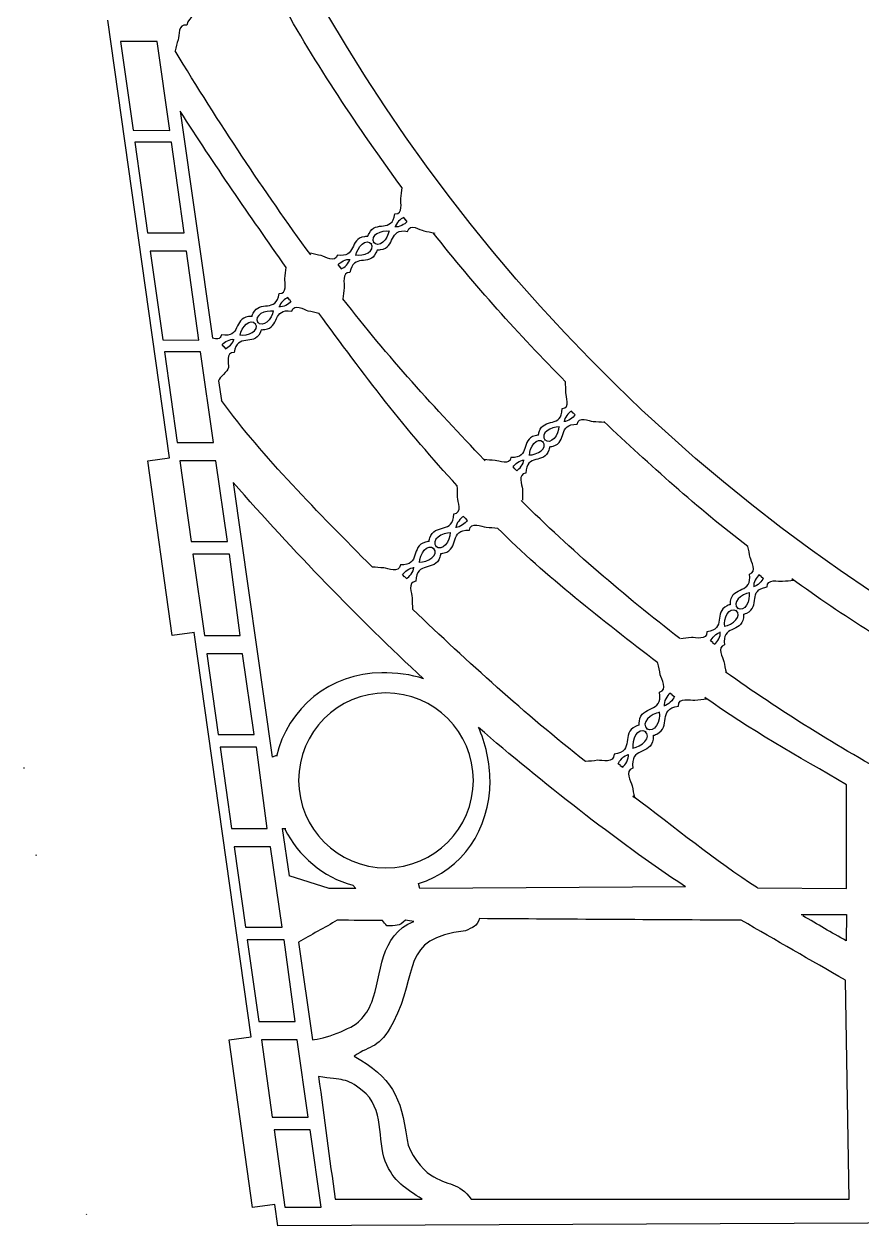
# Model space of a CAD drawing. Extents: x -302 to 129, y -132 to 148.
# Drawn here: x -295 to -182.3, y -131.9 to 29.6 of the extents above; entities that cross this region are included whole.
import ezdxf

# ---------------------------------------------------------------- set-up
doc = ezdxf.new("R2010")
doc.units = 0
doc.header["$MEASUREMENT"] = 0
doc.layers.add('LAYER_1', color=7, linetype='CONTINUOUS')

msp = doc.modelspace()

# ---------------------------------------------------------------- linework, layer by layer
at = {"layer": 'LAYER_1', "color": 1}
for points in [[(-91.2416, -82.9919), (-204.0286, -61.5437), (-280.3678, 30.7033), (-286.08, 138.3037)], [(-279.5329, 98.7736), (-166.7459, 77.3254), (-90.4067, -14.9216), (-84.6945, -122.522)], [(-244.1816, 7.6361), (-250.0196, 15.6643), (-255.8034, 24.1813), (-260.6028, 32.9531)], [(-275.462, -28.6891), (-275.462, -28.6891), (-283.7638, 30.1459), (-283.7638, 30.1459)], [(-256.4634, -1.3783), (-262.7296, 7.1607), (-268.7814, 16.2895), (-274.7104, 26.0511)], [(-259.7632, -3.1015), (-264.6576, 3.8885), (-269.4566, 10.7711), (-274.003, 17.9185)], [(-274.003, 17.9185), (-274.003, 17.9185), (-269.6572, -12.6075), (-269.6572, -12.6075)], [(-245.8763, 1.7517), (-246.9216, 1.9578), (-248.6374, 1.2368), (-247.9744, 0.2229)], [(-245.9228, 1.8165), (-246.0643, 0.7605), (-247.2994, -0.6316), (-248.0458, 0.3226)], [(-250.4281, -1.4097), (-249.3828, -1.6158), (-247.6671, -0.8949), (-248.3301, 0.1191)], [(-250.3817, -1.4746), (-250.2401, -0.4186), (-249.005, 0.9735), (-248.2586, 0.0193)], [(-222.195, -18.4555), (-228.4788, -12.0647), (-234.4608, -5.4979), (-239.9694, 1.5639)], [(-239.8334, 1.5639), (-239.8334, 1.5639), (-239.7966, 1.5123), (-239.7966, 1.5123)], [(-233.1626, -28.9057), (-239.639, -22.1391), (-246.1466, -15.0443), (-252.1224, -7.2945)], [(-261.4578, -8.9859), (-262.503, -8.7799), (-264.2188, -9.5009), (-263.5558, -10.5147)], [(-261.5044, -8.9209), (-261.6456, -9.9771), (-262.8808, -11.3691), (-263.6276, -10.4151)], [(-236.763, -32.4279), (-243.5186, -25.1645), (-249.4648, -17.3279), (-255.3878, -9.2121)], [(-266.0096, -12.1473), (-264.9646, -12.3533), (-263.2488, -11.6325), (-263.9118, -10.6185)], [(-265.9634, -12.2123), (-265.822, -11.1563), (-264.5868, -9.7643), (-263.84, -10.7187)], [(-268.8436, -18.3233), (-268.8436, -18.3233), (-268.465, -20.9829), (-268.465, -20.9829)], [(-248.197, -43.3463), (-255.4838, -36.0085), (-262.826, -28.6333), (-268.465, -20.9829)], [(-197.6782, -40.6065), (-204.3896, -35.4391), (-210.925, -29.6239), (-217.0166, -23.8037)], [(-227.0543, -28.3466), (-227.0624, -27.2812), (-226.035, -25.7294), (-225.162, -26.5694)], [(-223.0466, -24.5197), (-224.1105, -24.4624), (-225.708, -25.4171), (-224.9091, -26.3279)], [(-223.1017, -24.462), (-223.0935, -25.5274), (-224.1209, -27.0792), (-224.9939, -26.2392)], [(-227.1093, -28.2889), (-226.0454, -28.3462), (-224.4479, -27.3915), (-225.2468, -26.4807)], [(-232.9796, -29.0971), (-232.9796, -29.0971), (-233.1626, -28.9057), (-233.1626, -28.9057)], [(-241.2786, -58.3881), (-250.2312, -50.0979), (-258.7322, -41.2705), (-266.9002, -31.9735)], [(-266.9002, -31.9735), (-266.9002, -31.9735), (-261.6394, -68.9271), (-261.6394, -68.9271)], [(-206.8254, -52.9461), (-214.313, -47.2317), (-221.402, -41.0717), (-228.1712, -34.4287)], [(-237.6397, -38.769), (-238.75, -38.7092), (-240.4172, -39.7056), (-239.5835, -40.6561)], [(-237.6972, -38.7088), (-237.6887, -39.8206), (-238.7609, -41.4401), (-239.672, -40.5635)], [(-209.7822, -56.2487), (-217.2332, -50.4721), (-224.759, -44.7247), (-231.3344, -38.1131)], [(-241.8222, -42.7629), (-241.8307, -41.651), (-240.7585, -40.0315), (-239.8474, -40.9081)], [(-241.8797, -42.7027), (-240.7694, -42.7624), (-239.1022, -41.766), (-239.9359, -40.8155)], [(-191.737, -44.9625), (-191.737, -44.9625), (-191.5048, -45.1329), (-191.5048, -45.1329)], [(-170.182, -58.7515), (-177.6596, -54.5089), (-184.861, -49.9027), (-191.737, -44.9627)], [(-197.4394, -46.8222), (-198.5118, -46.9537), (-199.9375, -48.1904), (-198.9783, -48.9581)], [(-197.5046, -46.7744), (-197.3075, -47.8367), (-198.058, -49.5683), (-199.0787, -48.8845)], [(-219.4974, -69.5001), (-227.6958, -63.0675), (-235.2468, -56.1821), (-242.7682, -49.0317)], [(-200.762, -51.3542), (-200.9592, -50.2919), (-200.2086, -48.5602), (-199.188, -49.244)], [(-200.8272, -51.3064), (-199.7548, -51.1748), (-198.3291, -49.9382), (-199.2883, -49.1705)], [(-272.108, -52.1399), (-272.108, -52.1399), (-275.0788, -52.5574), (-275.0788, -52.5574)], [(-264.4831, -106.4958), (-264.4831, -106.4958), (-272.1522, -52.146), (-272.1522, -52.146)], [(-177.4008, -71.9945), (-185.5884, -67.5281), (-193.326, -62.6979), (-200.681, -57.4717)], [(-184.3968, -72.6173), (-190.8472, -68.8539), (-197.5292, -65.1523), (-203.4672, -60.8789)], [(-203.4672, -60.8789), (-203.4672, -60.8789), (-203.1792, -61.0901), (-203.1792, -61.0901)], [(-209.5265, -62.8969), (-210.6736, -63.0376), (-212.1984, -64.3603), (-211.1725, -65.1813)], [(-209.5963, -62.8457), (-209.3855, -63.9819), (-210.1882, -65.834), (-211.2799, -65.1026)], [(-206.0748, -86.3441), (-215.6516, -79.9193), (-225.287, -72.3699), (-233.9146, -64.9159)], [(-213.0803, -67.7441), (-213.2912, -66.6079), (-212.4884, -64.7558), (-211.3968, -65.4872)], [(-213.1501, -67.693), (-212.0031, -67.5523), (-210.4782, -66.2296), (-211.5041, -65.4085)], [(-261.0464, -68.7139), (-261.0464, -68.7139), (-261.6394, -68.9271), (-261.6394, -68.9271)], [(-294.997, -70.4325), (-294.997, -70.4325), (-295.0158, -70.2978), (-295.0158, -70.2978)], [(-196.3658, -86.4809), (-202.0642, -82.8723), (-207.5012, -78.3387), (-213.131, -74.1675)], [(-213.131, -74.1675), (-213.131, -74.1675), (-212.8944, -74.3411), (-212.8944, -74.3411)], [(-260.2776, -78.4939), (-260.2776, -78.4939), (-259.8266, -78.4939), (-259.8266, -78.4939)], [(-260.2776, -78.4939), (-260.2776, -78.4939), (-259.3698, -84.8707), (-259.3698, -84.8707)], [(-259.9376, -78.5737), (-258.1204, -82.2361), (-254.8054, -85.0241), (-250.7942, -86.1367)], [(-293.3508, -82.179), (-293.3508, -82.179), (-293.3727, -82.0255), (-293.3727, -82.0255)], [(-253.9948, -86.5849), (-253.9948, -86.5849), (-259.3698, -84.8707), (-259.3698, -84.8707)], [(-250.3788, -86.5849), (-250.3788, -86.5849), (-253.9948, -86.5849), (-253.9948, -86.5849)], [(-250.3788, -86.5849), (-250.3788, -86.5849), (-250.7942, -86.1367), (-250.7942, -86.1367)], [(-241.7666, -86.5575), (-241.7666, -86.5575), (-241.9676, -85.9181), (-241.9676, -85.9181)], [(-206.0748, -86.3441), (-206.0748, -86.3441), (-241.7664, -86.5575), (-241.7664, -86.5575)], [(-184.4528, -93.6021), (-186.3954, -92.5083), (-188.3312, -91.3861), (-190.2598, -90.2353)], [(-261.3002, -129.041), (-261.3002, -129.041), (-264.271, -129.4586), (-264.271, -129.4586)], [(-260.8937, -131.9337), (-260.8937, -131.9337), (-261.3019, -129.0413), (-261.3019, -129.0413)], [(-286.5899, -130.4313), (-286.5899, -130.4313), (-286.5998, -130.3578), (-286.5998, -130.3578)]]:
    msp.add_open_spline(points, degree=3, dxfattribs=at)
for points, knots in [([(-268.873, 31.9881), (-268.9114, 31.9243), (-268.9616, 31.7997), (-269.1182, 31.5775), (-269.1182, 31.5775), (-270.357, 29.8251), (-272.2632, 32.1183), (-273.1396, 29.4785), (-273.1396, 29.4785), (-274.3246, 29.7335), (-274.1402, 28.0559), (-274.2806, 27.5297), (-274.2806, 27.5297), (-274.4412, 27.0165), (-274.5844, 26.5237), (-274.7104, 26.0511)], [0, 0, 0, 0, 0.2, 0.2, 0.2, 0.2, 0.4, 0.4, 0.4, 0.4, 0.6, 0.6, 0.6, 0.6, 1, 1, 1, 1]), ([(-248.786, 1.056), (-248.7595, 1.123), (-248.7316, 1.2498), (-248.6179, 1.4859), (-248.6179, 1.4859), (-247.72, 3.3508), (-245.5397, 1.4742), (-245.1284, 4.1253), (-245.1284, 4.1253), (-243.9602, 4.0725), (-244.404, 5.6383), (-244.3546, 6.1616), (-244.3546, 6.1616), (-244.2839, 6.6754), (-244.2266, 7.1667), (-244.1819, 7.6362)], [0, 0, 0, 0, 0.2, 0.2, 0.2, 0.2, 0.4, 0.4, 0.4, 0.4, 0.6, 0.6, 0.6, 0.6, 1, 1, 1, 1]), ([(-243.7508, 3.3447), (-243.7508, 3.3447), (-243.5334, 3.0392), (-243.5334, 3.0392), (-243.5334, 3.0392), (-243.8128, 2.7315), (-244.5647, 2.2608), (-245.1459, 2.3632)], [0, 0, 0, 0, 0.33333333, 0.33333333, 0.33333333, 0.33333333, 1, 1, 1, 1]), ([(-243.7301, 3.3158), (-243.7301, 3.3158), (-243.9493, 3.62), (-243.9493, 3.62), (-243.9493, 3.62), (-244.3306, 3.4546), (-245.0184, 2.8943), (-245.1086, 2.3111)], [0, 0, 0, 0, 0.33333333, 0.33333333, 0.33333333, 0.33333333, 1, 1, 1, 1]), ([(-247.5185, -0.714), (-247.4465, -0.7106), (-247.3175, -0.725), (-247.0574, -0.6934), (-247.0574, -0.6934), (-245.0026, -0.4439), (-246.0771, 2.2246), (-243.4347, 1.7602), (-243.4347, 1.7602), (-243.1085, 2.8831), (-241.769, 1.9587), (-241.2577, 1.837), (-241.2577, 1.837), (-240.7485, 1.7384), (-240.2649, 1.6344), (-239.806, 1.5256)], [0, 0, 0, 0, 0.2, 0.2, 0.2, 0.2, 0.4, 0.4, 0.4, 0.4, 0.6, 0.6, 0.6, 0.6, 1, 1, 1, 1]), ([(-248.786, 1.056), (-248.858, 1.0525), (-248.9869, 1.0669), (-249.2471, 1.0354), (-249.2471, 1.0354), (-251.3018, 0.7859), (-250.2274, -1.8827), (-252.8697, -1.4182), (-252.8697, -1.4182), (-253.1959, -2.5412), (-254.5354, -1.6168), (-255.0468, -1.495), (-255.0468, -1.495), (-255.5559, -1.3965), (-256.0395, -1.2925), (-256.4984, -1.1836)], [0, 0, 0, 0, 0.2, 0.2, 0.2, 0.2, 0.4, 0.4, 0.4, 0.4, 0.6, 0.6, 0.6, 0.6, 1, 1, 1, 1]), ([(-247.5185, -0.714), (-247.5449, -0.7811), (-247.5728, -0.9078), (-247.6865, -1.1439), (-247.6865, -1.1439), (-248.5844, -3.0089), (-250.7648, -1.1322), (-251.176, -3.7834), (-251.176, -3.7834), (-252.3442, -3.7306), (-251.9004, -5.2964), (-251.9499, -5.8197), (-251.9499, -5.8197), (-252.0206, -6.3335), (-252.0778, -6.8248), (-252.1226, -7.2943)], [0, 0, 0, 0, 0.2, 0.2, 0.2, 0.2, 0.4, 0.4, 0.4, 0.4, 0.6, 0.6, 0.6, 0.6, 1, 1, 1, 1]), ([(-264.3674, -9.6815), (-264.3412, -9.6145), (-264.3132, -9.4881), (-264.1994, -9.2517), (-264.1994, -9.2517), (-263.3014, -7.3867), (-261.1214, -9.2635), (-260.7098, -6.6123), (-260.7098, -6.6123), (-259.5418, -6.6651), (-259.9856, -5.0989), (-259.9362, -4.5761), (-259.9362, -4.5761), (-259.8654, -4.0623), (-259.808, -3.5709), (-259.7632, -3.1015)], [0, 0, 0, 0, 0.2, 0.2, 0.2, 0.2, 0.4, 0.4, 0.4, 0.4, 0.6, 0.6, 0.6, 0.6, 1, 1, 1, 1]), ([(-252.5536, -3.0028), (-252.5536, -3.0028), (-252.771, -2.6972), (-252.771, -2.6972), (-252.771, -2.6972), (-252.4917, -2.3896), (-251.7397, -1.9189), (-251.1585, -2.0212)], [0, 0, 0, 0, 0.33333333, 0.33333333, 0.33333333, 0.33333333, 1, 1, 1, 1]), ([(-252.5744, -2.9738), (-252.5744, -2.9738), (-252.3551, -3.278), (-252.3551, -3.278), (-252.3551, -3.278), (-251.9739, -3.1127), (-251.2861, -2.5523), (-251.1958, -1.9692)], [0, 0, 0, 0, 0.33333333, 0.33333333, 0.33333333, 0.33333333, 1, 1, 1, 1]), ([(-263.1, -11.4517), (-263.0282, -11.4483), (-262.8988, -11.4627), (-262.6388, -11.4311), (-262.6388, -11.4311), (-260.584, -11.1817), (-261.6584, -8.5131), (-259.0162, -8.9775), (-259.0162, -8.9775), (-258.69, -7.8545), (-257.3506, -8.7791), (-256.8392, -8.9005), (-256.8392, -8.9005), (-256.33, -8.9989), (-255.8464, -9.1029), (-255.3878, -9.2121)], [0, 0, 0, 0, 0.2, 0.2, 0.2, 0.2, 0.4, 0.4, 0.4, 0.4, 0.6, 0.6, 0.6, 0.6, 1, 1, 1, 1]), ([(-259.3322, -7.3929), (-259.3322, -7.3929), (-259.115, -7.6989), (-259.115, -7.6989), (-259.115, -7.6989), (-259.3942, -8.0059), (-260.1466, -8.4769), (-260.7276, -8.3745)], [0, 0, 0, 0, 0.33333333, 0.33333333, 0.33333333, 0.33333333, 1, 1, 1, 1]), ([(-259.3116, -7.4219), (-259.3116, -7.4219), (-259.5308, -7.1175), (-259.5308, -7.1175), (-259.5308, -7.1175), (-259.9122, -7.2831), (-260.6, -7.8437), (-260.6902, -8.4263)], [0, 0, 0, 0, 0.33333333, 0.33333333, 0.33333333, 0.33333333, 1, 1, 1, 1]), ([(-264.3674, -9.6815), (-264.4392, -9.6847), (-264.5686, -9.6709), (-264.8288, -9.7023), (-264.8288, -9.7023), (-266.8832, -9.9517), (-265.809, -12.6201), (-268.4512, -12.1557), (-268.4512, -12.1557), (-268.6374, -12.7965), (-269.1536, -12.7705), (-269.6574, -12.6077)], [0, 0, 0, 0, 0.25, 0.25, 0.25, 0.25, 0.5, 0.5, 0.5, 0.5, 1, 1, 1, 1]), ([(-263.1, -11.4517), (-263.1266, -11.5187), (-263.1546, -11.6453), (-263.268, -11.8815), (-263.268, -11.8815), (-264.166, -13.7465), (-266.346, -11.8699), (-266.7576, -14.5209), (-266.7576, -14.5209), (-267.9256, -14.4679), (-267.4822, -16.0339), (-267.5316, -16.5571), (-267.5316, -16.5571), (-267.6024, -17.0709), (-268.7992, -17.8537), (-268.8436, -18.3233)], [0, 0, 0, 0, 0.2, 0.2, 0.2, 0.2, 0.4, 0.4, 0.4, 0.4, 0.6, 0.6, 0.6, 0.6, 1, 1, 1, 1]), ([(-268.135, -13.7405), (-268.135, -13.7405), (-268.3528, -13.4351), (-268.3528, -13.4351), (-268.3528, -13.4351), (-268.0734, -13.1271), (-267.3214, -12.6567), (-266.7398, -12.7589)], [0, 0, 0, 0, 0.33333333, 0.33333333, 0.33333333, 0.33333333, 1, 1, 1, 1]), ([(-268.156, -13.7113), (-268.156, -13.7113), (-267.9366, -14.0161), (-267.9366, -14.0161), (-267.9366, -14.0161), (-267.5556, -13.8501), (-266.8676, -13.2899), (-266.7774, -12.7069)], [0, 0, 0, 0, 0.33333333, 0.33333333, 0.33333333, 0.33333333, 1, 1, 1, 1]), ([(-225.8297, -25.6171), (-225.8129, -25.547), (-225.8031, -25.4176), (-225.7237, -25.1678), (-225.7237, -25.1678), (-225.0966, -23.1953), (-222.6743, -24.7472), (-222.6394, -22.0645), (-222.6394, -22.0645), (-221.4754, -21.9528), (-222.1346, -20.4648), (-222.1591, -19.9397), (-222.1591, -19.9397), (-222.1613, -19.4211), (-222.1736, -18.9266), (-222.1952, -18.4555)], [0, 0, 0, 0, 0.2, 0.2, 0.2, 0.2, 0.4, 0.4, 0.4, 0.4, 0.6, 0.6, 0.6, 0.6, 1, 1, 1, 1]), ([(-221.1412, -22.6697), (-221.1412, -22.6697), (-221.401, -22.3993), (-221.401, -22.3993), (-221.401, -22.3993), (-221.7553, -22.6166), (-222.3576, -23.2679), (-222.3651, -23.858)], [0, 0, 0, 0, 0.33333333, 0.33333333, 0.33333333, 0.33333333, 1, 1, 1, 1]), ([(-224.3262, -27.1915), (-224.2554, -27.178), (-224.1257, -27.1742), (-223.8726, -27.1064), (-223.8726, -27.1064), (-221.8732, -26.5709), (-223.3117, -24.0796), (-220.6304, -24.1684), (-220.6304, -24.1684), (-220.4651, -23.0108), (-219.0091, -23.738), (-218.4857, -23.7867), (-218.4857, -23.7867), (-217.9677, -23.8127), (-217.4743, -23.8478), (-217.0047, -23.8911)], [0, 0, 0, 0, 0.2, 0.2, 0.2, 0.2, 0.4, 0.4, 0.4, 0.4, 0.6, 0.6, 0.6, 0.6, 1, 1, 1, 1]), ([(-221.1658, -22.644), (-221.1658, -22.644), (-220.9077, -22.916), (-220.9077, -22.916), (-220.9077, -22.916), (-221.141, -23.2598), (-221.8195, -23.8314), (-222.4093, -23.8117)], [0, 0, 0, 0, 0.33333333, 0.33333333, 0.33333333, 0.33333333, 1, 1, 1, 1]), ([(-225.8297, -25.6171), (-225.9005, -25.6306), (-226.0302, -25.6344), (-226.2833, -25.7022), (-226.2833, -25.7022), (-228.2827, -26.2378), (-226.8442, -28.729), (-229.5256, -28.6402), (-229.5256, -28.6402), (-229.6909, -29.7978), (-231.1469, -29.0706), (-231.6703, -29.0219), (-231.6703, -29.0219), (-232.1882, -28.9959), (-232.6816, -28.9608), (-233.1512, -28.9175)], [0, 0, 0, 0, 0.2, 0.2, 0.2, 0.2, 0.4, 0.4, 0.4, 0.4, 0.6, 0.6, 0.6, 0.6, 1, 1, 1, 1]), ([(-224.3262, -27.1915), (-224.343, -27.2617), (-224.3528, -27.391), (-224.4322, -27.6408), (-224.4322, -27.6408), (-225.0594, -29.6133), (-227.4816, -28.0615), (-227.5165, -30.7441), (-227.5165, -30.7441), (-228.6806, -30.8558), (-228.0213, -32.3438), (-227.9968, -32.8689), (-227.9968, -32.8689), (-227.9946, -33.3875), (-227.9824, -33.882), (-227.9607, -34.3531)], [0, 0, 0, 0, 0.2, 0.2, 0.2, 0.2, 0.4, 0.4, 0.4, 0.4, 0.6, 0.6, 0.6, 0.6, 1, 1, 1, 1]), ([(-275.0788, -52.5574), (-275.0788, -52.5574), (-278.3757, -29.0986), (-278.3757, -29.0986), (-278.3757, -29.0986), (-278.3757, -29.0986), (-275.4619, -28.689), (-275.4619, -28.689)], [0, 0, 0, 0, 0.33333333, 0.33333333, 0.33333333, 0.33333333, 1, 1, 1, 1]), ([(-228.9901, -30.1647), (-228.9901, -30.1647), (-229.2483, -29.8926), (-229.2483, -29.8926), (-229.2483, -29.8926), (-229.0149, -29.5488), (-228.3365, -28.9772), (-227.7466, -28.9969)], [0, 0, 0, 0, 0.33333333, 0.33333333, 0.33333333, 0.33333333, 1, 1, 1, 1]), ([(-229.0147, -30.1389), (-229.0147, -30.1389), (-228.7549, -30.4093), (-228.7549, -30.4093), (-228.7549, -30.4093), (-228.4007, -30.192), (-227.7984, -29.5407), (-227.7909, -28.9506)], [0, 0, 0, 0, 0.33333333, 0.33333333, 0.33333333, 0.33333333, 1, 1, 1, 1]), ([(-240.5442, -39.9142), (-240.5267, -39.8411), (-240.5165, -39.706), (-240.4336, -39.4454), (-240.4336, -39.4454), (-239.7791, -37.3868), (-237.2512, -39.0064), (-237.2147, -36.2067), (-237.2147, -36.2067), (-235.9999, -36.0901), (-236.6879, -34.5372), (-236.7135, -33.9892), (-236.7135, -33.9892), (-236.7158, -33.4479), (-236.7286, -32.9319), (-236.7512, -32.4402)], [0, 0, 0, 0, 0.2, 0.2, 0.2, 0.2, 0.4, 0.4, 0.4, 0.4, 0.6, 0.6, 0.6, 0.6, 1, 1, 1, 1]), ([(-235.6769, -36.8114), (-235.6769, -36.8114), (-235.4075, -37.0953), (-235.4075, -37.0953), (-235.4075, -37.0953), (-235.651, -37.4541), (-236.359, -38.0507), (-236.9746, -38.0301)], [0, 0, 0, 0, 0.33333333, 0.33333333, 0.33333333, 0.33333333, 1, 1, 1, 1]), ([(-235.6512, -36.8383), (-235.6512, -36.8383), (-235.9224, -36.5561), (-235.9224, -36.5561), (-235.9224, -36.5561), (-236.2921, -36.7828), (-236.9206, -37.4626), (-236.9284, -38.0784)], [0, 0, 0, 0, 0.33333333, 0.33333333, 0.33333333, 0.33333333, 1, 1, 1, 1]), ([(-238.9752, -41.5574), (-238.9013, -41.5433), (-238.7659, -41.5393), (-238.5017, -41.4685), (-238.5017, -41.4685), (-236.4151, -40.9096), (-237.9164, -38.3097), (-235.1181, -38.4024), (-235.1181, -38.4024), (-234.9456, -37.1943), (-233.426, -37.9531), (-232.8798, -38.004), (-232.8798, -38.004), (-232.3392, -38.0312), (-231.8243, -38.0678), (-231.3342, -38.113)], [0, 0, 0, 0, 0.2, 0.2, 0.2, 0.2, 0.4, 0.4, 0.4, 0.4, 0.6, 0.6, 0.6, 0.6, 1, 1, 1, 1]), ([(-240.5442, -39.9142), (-240.6181, -39.9283), (-240.7535, -39.9323), (-241.0177, -40.0031), (-241.0177, -40.0031), (-243.1043, -40.562), (-241.603, -43.1619), (-244.4013, -43.0692), (-244.4013, -43.0692), (-244.5739, -44.2774), (-246.0934, -43.5185), (-246.6396, -43.4676), (-246.6396, -43.4676), (-247.1802, -43.4404), (-247.6951, -43.4038), (-248.1852, -43.3586)], [0, 0, 0, 0, 0.2, 0.2, 0.2, 0.2, 0.4, 0.4, 0.4, 0.4, 0.6, 0.6, 0.6, 0.6, 1, 1, 1, 1]), ([(-238.9752, -41.5574), (-238.9927, -41.6306), (-239.0029, -41.7656), (-239.0858, -42.0262), (-239.0858, -42.0262), (-239.7403, -44.0848), (-242.2682, -42.4653), (-242.3047, -45.2649), (-242.3047, -45.2649), (-243.5195, -45.3815), (-242.8315, -46.9344), (-242.8059, -47.4824), (-242.8059, -47.4824), (-242.8036, -48.0237), (-242.7908, -48.5397), (-242.7682, -49.0314)], [0, 0, 0, 0, 0.2, 0.2, 0.2, 0.2, 0.4, 0.4, 0.4, 0.4, 0.6, 0.6, 0.6, 0.6, 1, 1, 1, 1]), ([(-200.0235, -48.4116), (-200.0193, -48.3386), (-200.0324, -48.2077), (-199.9974, -47.9442), (-199.9974, -47.9442), (-199.7211, -45.8635), (-197.0273, -46.9833), (-197.4683, -44.2986), (-197.4683, -44.2986), (-196.3259, -43.9805), (-197.2481, -42.6118), (-197.3657, -42.0918), (-197.3657, -42.0918), (-197.4599, -41.5744), (-197.5599, -41.0829), (-197.665, -40.6163)], [0, 0, 0, 0, 0.2, 0.2, 0.2, 0.2, 0.4, 0.4, 0.4, 0.4, 0.6, 0.6, 0.6, 0.6, 1, 1, 1, 1]), ([(-243.8425, -44.6602), (-243.8425, -44.6602), (-244.1119, -44.3763), (-244.1119, -44.3763), (-244.1119, -44.3763), (-243.8684, -44.0175), (-243.1604, -43.4209), (-242.5448, -43.4415)], [0, 0, 0, 0, 0.33333333, 0.33333333, 0.33333333, 0.33333333, 1, 1, 1, 1]), ([(-243.8682, -44.6333), (-243.8682, -44.6333), (-243.597, -44.9155), (-243.597, -44.9155), (-243.597, -44.9155), (-243.2274, -44.6888), (-242.5988, -44.009), (-242.591, -43.3932)], [0, 0, 0, 0, 0.33333333, 0.33333333, 0.33333333, 0.33333333, 1, 1, 1, 1]), ([(-198.2431, -49.7169), (-198.1748, -49.6909), (-198.046, -49.6641), (-197.8052, -49.5514), (-197.8052, -49.5514), (-195.9039, -48.6621), (-197.7822, -46.4298), (-195.0892, -46.0429), (-195.0892, -46.0429), (-195.1295, -44.8577), (-193.5467, -45.3254), (-193.0155, -45.2812), (-193.0155, -45.2812), (-192.4937, -45.2154), (-191.9948, -45.1629), (-191.5182, -45.1228)], [0, 0, 0, 0, 0.2, 0.2, 0.2, 0.2, 0.4, 0.4, 0.4, 0.4, 0.6, 0.6, 0.6, 0.6, 1, 1, 1, 1]), ([(-195.8651, -44.6371), (-195.8651, -44.6371), (-196.1725, -44.4132), (-196.1725, -44.4132), (-196.1725, -44.4132), (-196.4876, -44.6929), (-196.9735, -45.4501), (-196.8763, -46.0406)], [0, 0, 0, 0, 0.33333333, 0.33333333, 0.33333333, 0.33333333, 1, 1, 1, 1]), ([(-195.8942, -44.6157), (-195.8942, -44.6157), (-195.5882, -44.8415), (-195.5882, -44.8415), (-195.5882, -44.8415), (-195.7603, -45.2262), (-196.3362, -45.9173), (-196.9286, -46.0022)], [0, 0, 0, 0, 0.33333333, 0.33333333, 0.33333333, 0.33333333, 1, 1, 1, 1]), ([(-200.0235, -48.4116), (-200.0918, -48.4376), (-200.2207, -48.4645), (-200.4614, -48.5771), (-200.4614, -48.5771), (-202.3627, -49.4665), (-200.4844, -51.6987), (-203.1775, -52.0857), (-203.1775, -52.0857), (-203.1372, -53.2709), (-204.7199, -52.8031), (-205.2511, -52.8473), (-205.2511, -52.8473), (-205.7729, -52.9132), (-206.2718, -52.9657), (-206.7484, -53.0057)], [0, 0, 0, 0, 0.2, 0.2, 0.2, 0.2, 0.4, 0.4, 0.4, 0.4, 0.6, 0.6, 0.6, 0.6, 1, 1, 1, 1]), ([(-198.2431, -49.7169), (-198.2474, -49.7899), (-198.2342, -49.9209), (-198.2692, -50.1843), (-198.2692, -50.1843), (-198.5455, -52.2651), (-201.2393, -51.1453), (-200.7983, -53.83), (-200.7983, -53.83), (-201.9407, -54.148), (-201.0185, -55.5168), (-200.9009, -56.0367), (-200.9009, -56.0367), (-200.8067, -56.5542), (-200.7068, -57.0457), (-200.6016, -57.5123)], [0, 0, 0, 0, 0.2, 0.2, 0.2, 0.2, 0.4, 0.4, 0.4, 0.4, 0.6, 0.6, 0.6, 0.6, 1, 1, 1, 1]), ([(-202.3724, -53.5128), (-202.3724, -53.5128), (-202.6784, -53.287), (-202.6784, -53.287), (-202.6784, -53.287), (-202.5064, -52.9023), (-201.9304, -52.2112), (-201.338, -52.1263)], [0, 0, 0, 0, 0.33333333, 0.33333333, 0.33333333, 0.33333333, 1, 1, 1, 1]), ([(-202.4015, -53.4915), (-202.4015, -53.4915), (-202.0941, -53.7154), (-202.0941, -53.7154), (-202.0941, -53.7154), (-201.779, -53.4356), (-201.2932, -52.6784), (-201.3904, -52.0879)], [0, 0, 0, 0, 0.33333333, 0.33333333, 0.33333333, 0.33333333, 1, 1, 1, 1]), ([(-212.2905, -64.5968), (-212.2859, -64.5188), (-212.2999, -64.3788), (-212.2625, -64.097), (-212.2625, -64.097), (-211.967, -61.8715), (-209.0858, -63.0692), (-209.5575, -60.1977), (-209.5575, -60.1977), (-208.3356, -59.8575), (-209.322, -58.3936), (-209.4478, -57.8375), (-209.4478, -57.8375), (-209.5485, -57.284), (-209.6554, -56.7583), (-209.7679, -56.2593)], [0, 0, 0, 0, 0.2, 0.2, 0.2, 0.2, 0.4, 0.4, 0.4, 0.4, 0.6, 0.6, 0.6, 0.6, 1, 1, 1, 1]), ([(-241.2786, -58.3881), (-242.8532, -57.8045), (-245.1186, -57.5655), (-246.8964, -57.5655), (-246.8964, -57.5655), (-253.8084, -57.5655), (-259.5948, -62.3851), (-261.0776, -68.8471)], [0, 0, 0, 0, 0.33333333, 0.33333333, 0.33333333, 0.33333333, 1, 1, 1, 1]), ([(-258.0915, -72.0353), (-258.0915, -65.5422), (-252.8277, -60.2785), (-246.3346, -60.2785), (-246.3346, -60.2785), (-239.8416, -60.2785), (-234.5778, -65.5422), (-234.5778, -72.0353), (-234.5778, -72.0353), (-234.5778, -78.5283), (-239.8416, -83.7921), (-246.3346, -83.7921), (-246.3346, -83.7921), (-252.8277, -83.7921), (-258.0915, -78.5283), (-258.0915, -72.0353)], [0, 0, 0, 0, 0.2, 0.2, 0.2, 0.2, 0.4, 0.4, 0.4, 0.4, 0.6, 0.6, 0.6, 0.6, 1, 1, 1, 1]), ([(-210.3862, -65.993), (-210.3131, -65.9651), (-210.1753, -65.9364), (-209.9178, -65.816), (-209.9178, -65.816), (-207.8843, -64.8647), (-209.8932, -62.4772), (-207.0128, -62.0633), (-207.0128, -62.0633), (-207.056, -60.7957), (-205.3631, -61.296), (-204.7949, -61.2487), (-204.7949, -61.2487), (-204.2368, -61.1783), (-203.7033, -61.1221), (-203.1935, -61.0793)], [0, 0, 0, 0, 0.2, 0.2, 0.2, 0.2, 0.4, 0.4, 0.4, 0.4, 0.6, 0.6, 0.6, 0.6, 1, 1, 1, 1]), ([(-207.8428, -60.5597), (-207.8428, -60.5597), (-208.1715, -60.3203), (-208.1715, -60.3203), (-208.1715, -60.3203), (-208.5086, -60.6195), (-209.0282, -61.4294), (-208.9243, -62.061)], [0, 0, 0, 0, 0.33333333, 0.33333333, 0.33333333, 0.33333333, 1, 1, 1, 1]), ([(-207.8739, -60.5369), (-207.8739, -60.5369), (-207.5466, -60.7784), (-207.5466, -60.7784), (-207.5466, -60.7784), (-207.7306, -61.1899), (-208.3467, -61.929), (-208.9803, -62.0199)], [0, 0, 0, 0, 0.33333333, 0.33333333, 0.33333333, 0.33333333, 1, 1, 1, 1]), ([(-212.2905, -64.5968), (-212.3635, -64.6247), (-212.5013, -64.6534), (-212.7588, -64.7739), (-212.7588, -64.7739), (-214.7923, -65.7251), (-212.7834, -68.1126), (-215.6638, -68.5265), (-215.6638, -68.5265), (-215.6207, -69.7941), (-217.3135, -69.2938), (-217.8817, -69.3411), (-217.8817, -69.3411), (-218.4398, -69.4116), (-218.9734, -69.4677), (-219.4831, -69.5106)], [0, 0, 0, 0, 0.2, 0.2, 0.2, 0.2, 0.4, 0.4, 0.4, 0.4, 0.6, 0.6, 0.6, 0.6, 1, 1, 1, 1]), ([(-241.9676, -85.9181), (-236.0658, -84.0637), (-232.3468, -78.6291), (-232.3468, -72.1151), (-232.3468, -72.1151), (-232.3468, -69.7641), (-232.9244, -66.8813), (-233.9146, -64.9159)], [0, 0, 0, 0, 0.33333333, 0.33333333, 0.33333333, 0.33333333, 1, 1, 1, 1]), ([(-210.3862, -65.993), (-210.3907, -66.0711), (-210.3767, -66.2111), (-210.4141, -66.4929), (-210.4141, -66.4929), (-210.7096, -68.7184), (-213.5908, -67.5207), (-213.1191, -70.3921), (-213.1191, -70.3921), (-214.341, -70.7323), (-213.3547, -72.1963), (-213.2288, -72.7524), (-213.2288, -72.7524), (-213.1281, -73.3058), (-213.0212, -73.8316), (-212.9087, -74.3306)], [0, 0, 0, 0, 0.2, 0.2, 0.2, 0.2, 0.4, 0.4, 0.4, 0.4, 0.6, 0.6, 0.6, 0.6, 1, 1, 1, 1]), ([(-214.8027, -70.0529), (-214.8027, -70.0529), (-215.13, -69.8114), (-215.13, -69.8114), (-215.13, -69.8114), (-214.946, -69.4), (-214.33, -68.6608), (-213.6964, -68.57)], [0, 0, 0, 0, 0.33333333, 0.33333333, 0.33333333, 0.33333333, 1, 1, 1, 1]), ([(-214.8339, -70.0301), (-214.8339, -70.0301), (-214.5051, -70.2696), (-214.5051, -70.2696), (-214.5051, -70.2696), (-214.168, -69.9703), (-213.6484, -69.1605), (-213.7524, -68.5289)], [0, 0, 0, 0, 0.33333333, 0.33333333, 0.33333333, 0.33333333, 1, 1, 1, 1]), ([(-196.3658, -86.4809), (-196.3658, -86.4809), (-184.3958, -86.5849), (-184.3958, -86.5849), (-184.3958, -86.5849), (-184.3958, -86.5849), (-184.3968, -72.6173), (-184.3968, -72.6173)], [0, 0, 0, 0, 0.33333333, 0.33333333, 0.33333333, 0.33333333, 1, 1, 1, 1]), ([(-190.5154, -90.0827), (-190.5154, -90.0827), (-184.3958, -90.0827), (-184.3958, -90.0827), (-184.3958, -90.0827), (-184.3958, -90.0827), (-184.4528, -93.6021), (-184.4528, -93.6021)], [0, 0, 0, 0, 0.33333333, 0.33333333, 0.33333333, 0.33333333, 1, 1, 1, 1]), ([(-242.5744, -90.9908), (-247.256, -92.7599), (-246.872, -98.1754), (-248.2545, -101.8632), (-248.2545, -101.8632), (-248.6126, -102.8184), (-249.1819, -103.6152), (-249.8034, -104.2879), (-249.8034, -104.2879), (-250.9093, -105.4852), (-254.811, -106.836), (-256.2323, -106.9101), (-256.2323, -106.9101), (-256.2323, -106.9101), (-258.0997, -93.7926), (-258.0997, -93.7926), (-258.0997, -93.7926), (-256.4903, -92.8165), (-254.5259, -91.8351), (-252.8902, -90.8325), (-252.8902, -90.8325), (-250.8851, -90.8589), (-248.8536, -90.8589), (-246.8221, -90.8589), (-246.8221, -90.8589), (-246.6374, -91.0964), (-246.4264, -91.3338), (-246.2153, -91.5713), (-246.2153, -91.5713), (-245.0281, -91.5713), (-244.5532, -91.6768), (-243.7089, -90.8325), (-243.7089, -90.8325), (-243.3396, -90.8853), (-242.9702, -90.9381), (-242.5744, -90.9908)], [0, 0, 0, 0, 0.1, 0.1, 0.1, 0.1, 0.2, 0.2, 0.2, 0.2, 0.3, 0.3, 0.3, 0.3, 0.4, 0.4, 0.4, 0.4, 0.5, 0.5, 0.5, 0.5, 0.6, 0.6, 0.6, 0.6, 0.7, 0.7, 0.7, 0.7, 0.8, 0.8, 0.8, 0.8, 1, 1, 1, 1]), ([(-184.0309, -128.3491), (-184.0309, -128.3491), (-234.8706, -128.3491), (-234.8706, -128.3491), (-234.8706, -128.3491), (-236.5327, -126.0274), (-237.9643, -126.6041), (-240.3583, -125.0513), (-240.3583, -125.0513), (-241.3849, -124.3855), (-243.24, -122.1977), (-243.4978, -120.3551), (-243.4978, -120.3551), (-244.327, -114.4293), (-245.503, -112.0445), (-250.6213, -109.116), (-250.6213, -109.116), (-248.2996, -107.5066), (-247.303, -108.2413), (-245.371, -104.5781), (-245.371, -104.5781), (-241.8409, -97.8849), (-244.5532, -93.207), (-235.6621, -92.2836), (-235.6621, -92.2836), (-234.6859, -91.7823), (-234.0791, -91.6768), (-233.7625, -90.6215), (-233.7625, -90.6215), (-222.0485, -90.7006), (-210.308, -90.7798), (-198.5676, -90.8325), (-198.5676, -90.8325), (-193.8978, -93.5236), (-189.228, -96.2147), (-184.5319, -98.9057), (-184.5319, -98.9057), (-184.5319, -98.9057), (-184.0309, -128.3491), (-184.0309, -128.3491)], [0, 0, 0, 0, 0.09090909, 0.09090909, 0.09090909, 0.09090909, 0.18181818, 0.18181818, 0.18181818, 0.18181818, 0.27272727, 0.27272727, 0.27272727, 0.27272727, 0.36363636, 0.36363636, 0.36363636, 0.36363636, 0.45454545, 0.45454545, 0.45454545, 0.45454545, 0.54545455, 0.54545455, 0.54545455, 0.54545455, 0.63636364, 0.63636364, 0.63636364, 0.63636364, 0.72727273, 0.72727273, 0.72727273, 0.72727273, 0.81818182, 0.81818182, 0.81818182, 0.81818182, 1, 1, 1, 1]), ([(-264.271, -129.4586), (-264.271, -129.4586), (-267.4398, -106.9113), (-267.4398, -106.9113), (-267.4398, -106.9113), (-267.4398, -106.9113), (-264.4831, -106.4958), (-264.4831, -106.4958)], [0, 0, 0, 0, 0.33333333, 0.33333333, 0.33333333, 0.33333333, 1, 1, 1, 1]), ([(-249.5264, -113.7066), (-246.466, -116.0938), (-247.5159, -120.4332), (-246.4264, -123.2309), (-246.4264, -123.2309), (-245.3369, -126.0285), (-243.6298, -126.8981), (-241.4664, -128.3492), (-241.4664, -128.3492), (-245.371, -128.3492), (-249.2757, -128.3492), (-253.1804, -128.3492), (-253.1804, -128.3492), (-253.9191, -122.8615), (-254.6579, -117.3738), (-255.3966, -111.8598), (-255.3966, -111.8598), (-252.0987, -112.4138), (-251.8112, -111.9243), (-249.5264, -113.7066)], [0, 0, 0, 0, 0.16666667, 0.16666667, 0.16666667, 0.16666667, 0.33333333, 0.33333333, 0.33333333, 0.33333333, 0.5, 0.5, 0.5, 0.5, 0.66666667, 0.66666667, 0.66666667, 0.66666667, 1, 1, 1, 1]), ([(-90.8921, -128.1453), (-90.8856, -128.952), (-90.8789, -129.7586), (-90.8723, -130.5653), (-90.8723, -130.5653), (-91.347, -130.7765), (-91.822, -130.961), (-92.2968, -131.1457), (-92.2968, -131.1457), (-92.2968, -131.1457), (-260.8939, -131.933), (-260.8939, -131.933)], [0, 0, 0, 0, 0.25, 0.25, 0.25, 0.25, 0.5, 0.5, 0.5, 0.5, 1, 1, 1, 1])]:
    msp.add_open_spline(points, degree=3, knots=knots, dxfattribs=at)
at = {"layer": 'LAYER_1', "color": 5}
for points in [[(-275.4102, 15.3357), (-275.4102, 15.3357), (-280.3464, 15.3661), (-280.3464, 15.3661), (-280.3464, 15.3661), (-280.3464, 15.3661), (-282.0257, 27.2679), (-282.0257, 27.2679), (-282.0257, 27.2679), (-282.0257, 27.2679), (-277.0939, 27.2678), (-277.0939, 27.2678), (-277.0939, 27.2678), (-277.0939, 27.2678), (-275.4102, 15.3357), (-275.4102, 15.3357)], [(-273.467, 1.5638), (-273.467, 1.5638), (-278.399, 1.5639), (-278.399, 1.5639), (-278.399, 1.5639), (-278.399, 1.5639), (-280.1217, 13.7724), (-280.1217, 13.7724), (-280.1217, 13.7724), (-280.1217, 13.7724), (-275.1844, 13.7354), (-275.1844, 13.7354), (-275.1844, 13.7354), (-275.1844, 13.7354), (-273.467, 1.5638), (-273.467, 1.5638)], [(-271.4944, -12.8465), (-271.4944, -12.8465), (-276.3699, -12.816), (-276.3699, -12.816), (-276.3699, -12.816), (-276.3699, -12.816), (-278.0492, -0.9145), (-278.0492, -0.9145), (-278.0492, -0.9145), (-278.0492, -0.9145), (-273.1781, -0.9143), (-273.1781, -0.9143), (-273.1781, -0.9143), (-273.1781, -0.9143), (-271.4944, -12.8465), (-271.4944, -12.8465)], [(-269.5512, -26.6184), (-269.5512, -26.6184), (-274.4224, -26.6184), (-274.4224, -26.6184), (-274.4224, -26.6184), (-274.4224, -26.6184), (-276.145, -14.4099), (-276.145, -14.4099), (-276.145, -14.4099), (-276.145, -14.4099), (-271.2686, -14.4468), (-271.2686, -14.4468), (-271.2686, -14.4468), (-271.2686, -14.4468), (-269.5512, -26.6184), (-269.5512, -26.6184)], [(-267.6449, -39.9144), (-267.6449, -39.9144), (-272.5462, -39.9144), (-272.5462, -39.9144), (-272.5462, -39.9144), (-272.5462, -39.9144), (-274.0727, -29.097), (-274.0727, -29.097), (-274.0727, -29.097), (-274.0727, -29.097), (-269.237, -29.097), (-269.237, -29.097), (-269.237, -29.097), (-269.237, -29.097), (-267.6449, -39.9144), (-267.6449, -39.9144)], [(-265.9266, -52.5591), (-265.9266, -52.5591), (-270.7624, -52.5563), (-270.7624, -52.5563), (-270.7624, -52.5563), (-270.7624, -52.5563), (-272.306, -41.6177), (-272.306, -41.6177), (-272.306, -41.6177), (-272.306, -41.6177), (-267.3641, -41.6177), (-267.3641, -41.6177), (-267.3641, -41.6177), (-267.3641, -41.6177), (-265.9266, -52.5591), (-265.9266, -52.5591)], [(-264.0465, -65.8494), (-264.0465, -65.8494), (-268.8869, -65.8494), (-268.8869, -65.8494), (-268.8869, -65.8494), (-268.8869, -65.8494), (-270.4129, -55.0348), (-270.4129, -55.0348), (-270.4129, -55.0348), (-270.4129, -55.0348), (-265.6387, -55.0318), (-265.6387, -55.0318), (-265.6387, -55.0318), (-265.6387, -55.0318), (-264.0465, -65.8494), (-264.0465, -65.8494)], [(-262.3282, -78.4939), (-262.3282, -78.4939), (-267.1026, -78.4939), (-267.1026, -78.4939), (-267.1026, -78.4939), (-267.1026, -78.4939), (-268.6464, -67.5525), (-268.6464, -67.5525), (-268.6464, -67.5525), (-268.6464, -67.5525), (-263.7657, -67.5525), (-263.7657, -67.5525), (-263.7657, -67.5525), (-263.7657, -67.5525), (-262.3282, -78.4939), (-262.3282, -78.4939)], [(-260.2895, -91.7898), (-260.2895, -91.7898), (-265.2264, -91.7898), (-265.2264, -91.7898), (-265.2264, -91.7898), (-265.2264, -91.7898), (-266.7528, -80.9724), (-266.7528, -80.9724), (-266.7528, -80.9724), (-266.7528, -80.9724), (-261.8816, -80.9724), (-261.8816, -80.9724), (-261.8816, -80.9724), (-261.8816, -80.9724), (-260.2895, -91.7898), (-260.2895, -91.7898)], [(-258.5712, -104.4345), (-258.5712, -104.4345), (-263.4424, -104.4343), (-263.4424, -104.4343), (-263.4424, -104.4343), (-263.4424, -104.4343), (-264.9862, -93.4931), (-264.9862, -93.4931), (-264.9862, -93.4931), (-264.9862, -93.4931), (-260.0087, -93.4931), (-260.0087, -93.4931), (-260.0087, -93.4931), (-260.0087, -93.4931), (-258.5712, -104.4345), (-258.5712, -104.4345)], [(-256.7969, -117.296), (-256.7969, -117.296), (-261.6276, -117.296), (-261.6276, -117.296), (-261.6276, -117.296), (-261.6276, -117.296), (-263.093, -106.9098), (-263.093, -106.9098), (-263.093, -106.9098), (-263.093, -106.9098), (-258.2623, -106.91), (-258.2623, -106.91), (-258.2623, -106.91), (-258.2623, -106.91), (-256.7969, -117.296), (-256.7969, -117.296)], [(-255.0507, -129.385), (-255.0507, -129.385), (-259.922, -129.385), (-259.922, -129.385), (-259.922, -129.385), (-259.922, -129.385), (-261.3873, -118.9991), (-261.3873, -118.9991), (-261.3873, -118.9991), (-261.3873, -118.9991), (-256.5161, -118.999), (-256.5161, -118.999), (-256.5161, -118.999), (-256.5161, -118.999), (-255.0507, -129.385), (-255.0507, -129.385)]]:
    msp.add_open_spline(points, degree=3, knots=[0, 0, 0, 0, 0.2, 0.2, 0.2, 0.2, 0.4, 0.4, 0.4, 0.4, 0.6, 0.6, 0.6, 0.6, 1, 1, 1, 1], dxfattribs=at)

doc.saveas('drawing.dxf')
